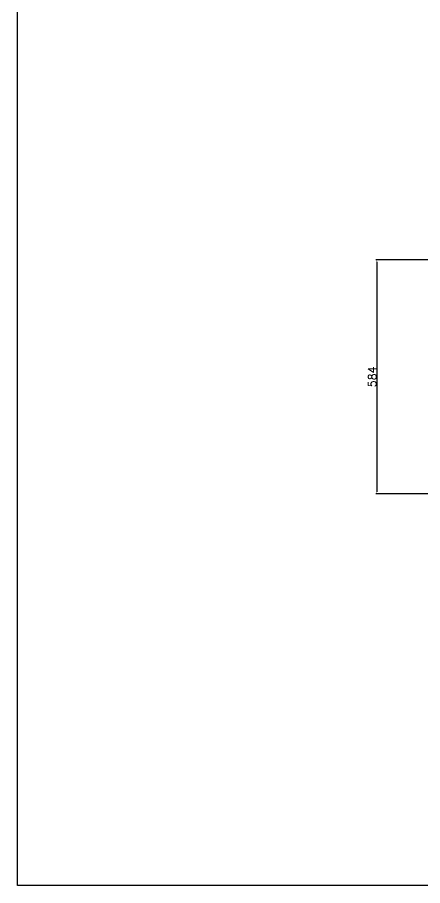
# Model space of a CAD drawing. Header units: millimetres. Extents: x 30636 to 38225, y -21023 to -5848.
# Drawn here: x 33175 to 34187, y -9767 to -7598 of the extents above; entities that cross this region are included whole.
import ezdxf

# ---------------------------------------------------------------- set-up
doc = ezdxf.new("R2010")
doc.units = ezdxf.units.MM
doc.styles.add('ADESK1', font='simplex.shx')
doc.styles.get("Standard").update_dxf_attribs({"font": 'arial.ttf', "oblique": 15, "height": 10})
doc.dimstyles.new('ISO-25', dxfattribs={"dimtxt": 10, "dimasz": 2.5, "dimexe": 1.25, "dimexo": 0.625, "dimtad": 1, "dimtxsty": 'Standard', "dimcen": 2.5, "dimclrd": 1, "dimclre": 1, "dimclrt": 1, "dimadec": 0, "dimazin": 0, "dimtfac": 1, "dimtmove": 0, "dimatfit": 3, "dimfxl": 1, "dimtfillclr": 1, "dimarcsym": 0})

# ---------------------------------------------------------------- blocks, each defined once
blk = doc.blocks.new('*D1139')
at = {"color": 1, "lineweight": -2, "transparency": 16777216}
for p, q in [((34353.8, -8204), (34070.2, -8204)), ((34072.7, -8209), (34072.7, -8783)), ((34214, -8788), (34070.2, -8788))]:
    blk.add_line(p, q, dxfattribs=at)
at = {"color": 1, "transparency": 16777216}
for points in [[(34071.8, -8209), (34073.5, -8209), (34072.7, -8204)], [(34071.8, -8783), (34073.5, -8783), (34072.7, -8788)]]:
    blk.add_solid(points, dxfattribs=at)
at = {"layer": 'Defpoints', "color": 0, "transparency": 16777216}
for p in [(34355, -8204), (34072.7, -8788), (34215.2, -8788)]:
    blk.add_point(p, dxfattribs=at)
at = {"color": 1, "transparency": 16777216, "insert": (34061.4, -8496), "char_height": 20, "attachment_point": 5, "rotation": 90, "style": 'ADESK1'}
blk.add_mtext('584', dxfattribs=at)

msp = doc.modelspace()

# ---------------------------------------------------------------- linework, layer by layer
msp.add_lwpolyline([(33175.20299, -5848.02774), (38224.80745, -5848.02774), (38224.80745, -9766.72826), (33175.20299, -9766.72826)], close=True)

# ---------------------------------------------------------------- dimensions: what is measured, and where the dimension line sits
dim = msp.add_linear_dim(base=(34072.67433, -8787.98136), p1=(34355.0053, -8203.98138), p2=(34215.24794, -8787.98136), angle=90, dimstyle='ISO-25', override={"dimscale": 2, "dimdec": 4, "dimtxsty": 'ADESK1', "dimadec": 4, "dimtdec": 4})
dim.commit()
dim.dimension.update_dxf_attribs({"geometry": '*D1139', "text_midpoint": (34061.42433, -8495.98137)})

doc.saveas('drawing.dxf')
